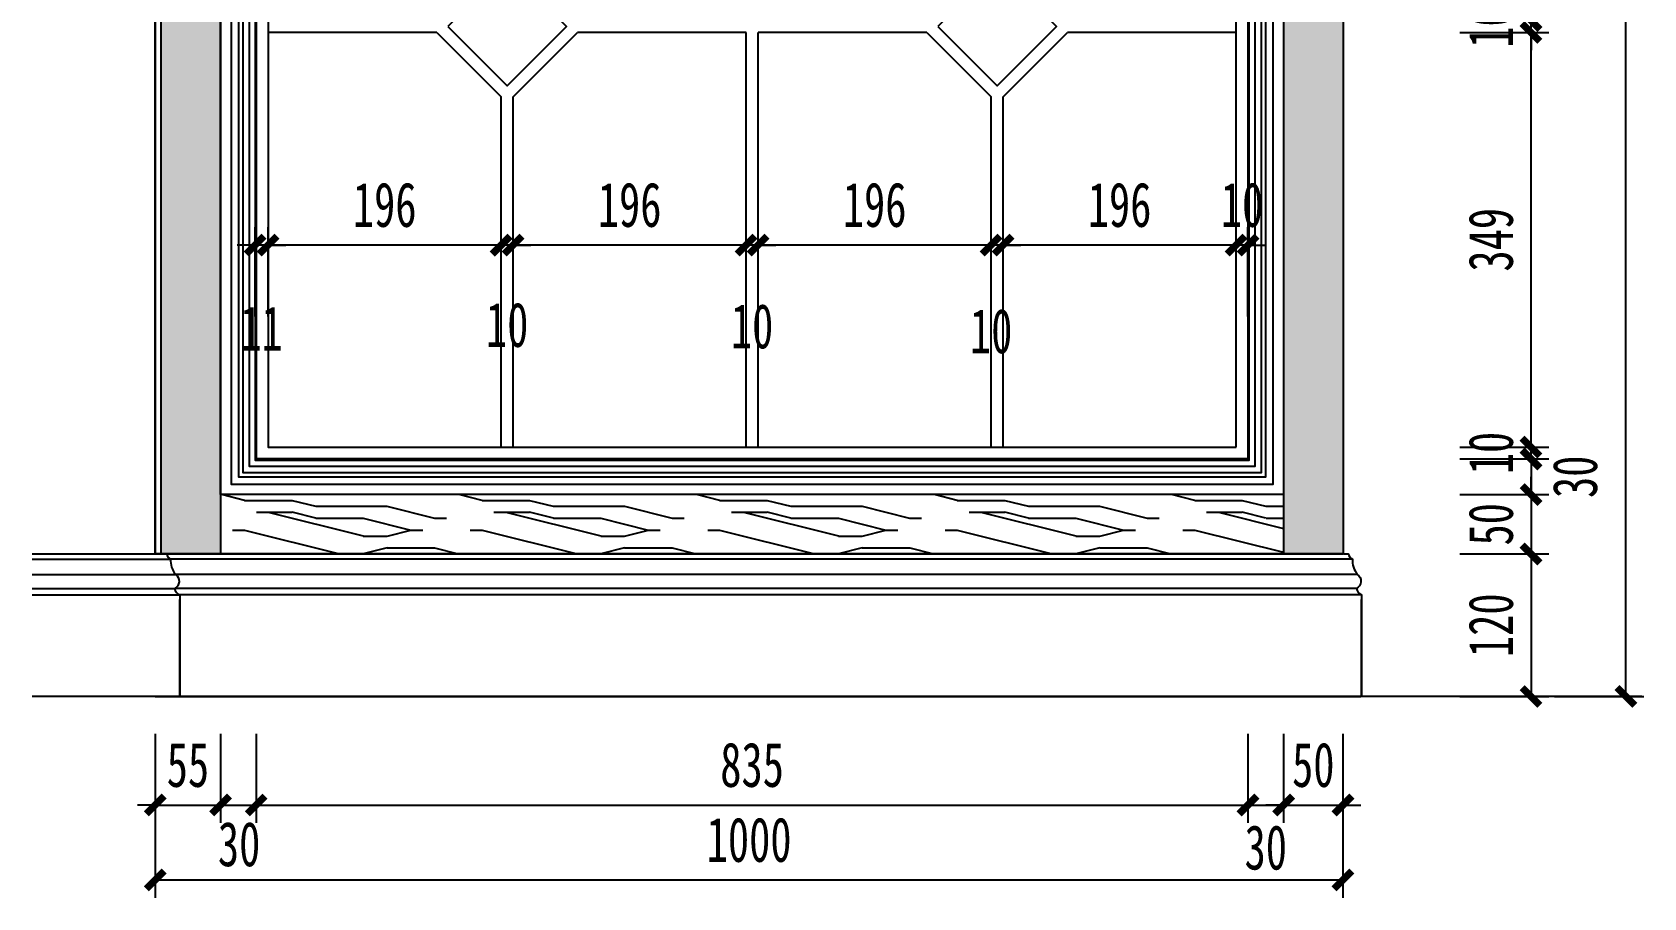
# Model space of a CAD drawing. Header units: millimetres. Extents: x 3104083 to 3173399, y -3165492 to -3044687.
# Drawn here: x 3123839 to 3125195, y -3050697 to -3049968 of the extents above; entities that cross this region are included whole.
import ezdxf

# ---------------------------------------------------------------- set-up
doc = ezdxf.new("R2010")
doc.units = ezdxf.units.MM
doc.header["$LTSCALE"] = 500
doc.header["$MEASUREMENT"] = 0
doc.header["$PDMODE"] = 2
doc.layers.get('0').update_dxf_attribs({"linetype": 'CONTINUOUS'})
doc.layers.get('DEFPOINTS').update_dxf_attribs({"linetype": 'CONTINUOUS'})
for name, color, linetype in [('2', 3, 'CONTINUOUS'), ('D-造型细线', 146, 'CONTINUOUS'), ('E-Elevation(立面图层)', 134, 'CONTINUOUS'), ('E-立面造型线', 3, 'CONTINUOUS'), ('E-顶面轮廓线', 4, 'CONTINUOUS')]:
    doc.layers.add(name, color=color, linetype=linetype)
doc.styles.add('DIM', font='SimSun.ttf', dxfattribs={"width": 0.7})
doc.dimstyles.new('15', dxfattribs={"dimscale": 15, "dimtxt": 2.5, "dimasz": 1, "dimexe": 1, "dimexo": 1, "dimgap": 1, "dimtad": 1, "dimdec": 0, "dimzin": 0, "dimdsep": 46, "dimtxsty": 'DIM', "dimblk": 'ARCHTICK', "dimcen": 0, "dimclrd": 5, "dimclre": 5, "dimclrt": 35, "dimadec": 0, "dimazin": 0, "dimtfac": 0.5, "dimtdec": 0, "dimtix": 1, "dimtmove": 2, "dimatfit": 2, "dimldrblk": 'A', "dimfxl": 0, "dimtolj": 1, "dimtzin": 0, "dimlwd": -1, "dimlwe": -1, "dimarcsym": 0})

# ---------------------------------------------------------------- blocks, each defined once
blk = doc.blocks.new('_ArchTick')
at = {"color": 0, "linetype": 'ByBlock', "const_width": 0.4}
blk.add_lwpolyline([(-0.5, -0.5), (0.5, 0.5)], dxfattribs=at)
blk = doc.blocks.new('*D849')
at = {"layer": 'D-造型细线', "color": 5, "ltscale": 100}
for p, q in [((3125100.5, -3050317.7), (3125100.5, -3050302.7)), ((3125040.5, -3050317.7), (3125115.5, -3050317.7)), ((3125100.5, -3050327.7), (3125100.5, -3050317.7)), ((3125040.5, -3050327.7), (3125115.5, -3050327.7)), ((3125100.5, -3050327.7), (3125100.5, -3050342.7))]:
    blk.add_line(p, q, dxfattribs=at)
at = {"layer": 'DEFPOINTS', "color": 0, "ltscale": 100}
for p in [(3124878.5, -3050317.7, 0), (3125100.5, -3050317.7), (3124878.5, -3050327.7, 0)]:
    blk.add_point(p, dxfattribs=at)
at = {"layer": 'D-造型细线', "color": 5, "ltscale": 100, "xscale": 15, "yscale": 15, "zscale": 15}
for p, rotation in [((3125100.5, -3050317.7), 270), ((3125100.5, -3050327.7), 90)]:
    blk.add_blockref('_ArchTick', p, dxfattribs=dict(at, rotation=rotation))
at = {"layer": 'D-造型细线', "color": 35, "ltscale": 100, "insert": (3125066.8, -3050322.7), "char_height": 37.5, "attachment_point": 5, "rotation": 90, "style": 'DIM'}
blk.add_mtext('\\A1;10', dxfattribs=at)
blk = doc.blocks.new('A')
for p, q in [((-1.435, 1.148), (-1.09, 1.437)), ((-1.435, 1.148), (-0.369, 0)), ((-1.09, 1.437), (0, 0)), ((-0.369, 0), (-2.127, 0)), ((-1.435, -1.148), (-0.369, 0)), ((-1.09, -1.437), (0, 0)), ((-1.435, -1.148), (-1.09, -1.437))]:
    blk.add_line(p, q)
for points in [[(-1.435, 1.148), (-1.09, 1.437), (-0.369, 0), (0, 0)], [(-1.435, -1.148), (-1.09, -1.437), (-0.369, 0), (0, 0)]]:
    blk.add_solid(points)
blk = doc.blocks.new('*D850')
at = {"layer": 'D-造型细线', "color": 5, "ltscale": 100}
for p, q in [((3125040.5, -3049968.5), (3125115.5, -3049968.5)), ((3125100.5, -3050317.7), (3125100.5, -3049968.5)), ((3125040.5, -3050317.7), (3125115.5, -3050317.7))]:
    blk.add_line(p, q, dxfattribs=at)
at = {"layer": 'DEFPOINTS', "color": 0, "ltscale": 100}
for p in [(3124889.2, -3049968.5), (3125100.5, -3049968.5), (3124878.5, -3050317.7, 0)]:
    blk.add_point(p, dxfattribs=at)
at = {"layer": 'D-造型细线', "color": 5, "ltscale": 100, "xscale": 15, "yscale": 15, "zscale": 15}
for p, rotation in [((3125100.5, -3049968.5), 90), ((3125100.5, -3050317.7), 270)]:
    blk.add_blockref('_ArchTick', p, dxfattribs=dict(at, rotation=rotation))
at = {"layer": 'D-造型细线', "color": 35, "ltscale": 100, "insert": (3125066.8, -3050143.1), "char_height": 37.5, "attachment_point": 5, "rotation": 90, "style": 'DIM'}
blk.add_mtext('\\A1;349', dxfattribs=at)
blk = doc.blocks.new('*D851')
at = {"layer": 'D-造型细线', "color": 5, "ltscale": 100}
for p, q in [((3125100.5, -3049958.5), (3125100.5, -3049943.5)), ((3125040.5, -3049958.5), (3125115.5, -3049958.5)), ((3125100.5, -3049968.5), (3125100.5, -3049958.5)), ((3125040.5, -3049968.5), (3125115.5, -3049968.5)), ((3125100.5, -3049968.5), (3125100.5, -3049983.5))]:
    blk.add_line(p, q, dxfattribs=at)
at = {"layer": 'DEFPOINTS', "color": 0, "ltscale": 100}
for p in [(3124889.2, -3049958.5, 0), (3125100.5, -3049958.5), (3124889.2, -3049968.5)]:
    blk.add_point(p, dxfattribs=at)
at = {"layer": 'D-造型细线', "color": 5, "ltscale": 100, "xscale": 15, "yscale": 15, "zscale": 15}
for p, rotation in [((3125100.5, -3049958.5), 270), ((3125100.5, -3049968.5), 90)]:
    blk.add_blockref('_ArchTick', p, dxfattribs=dict(at, rotation=rotation))
at = {"layer": 'D-造型细线', "color": 35, "ltscale": 100, "insert": (3125066.8, -3049963.5), "char_height": 37.5, "attachment_point": 5, "rotation": 90, "style": 'DIM'}
blk.add_mtext('\\A1;10', dxfattribs=at)
blk = doc.blocks.new('*D864')
at = {"layer": 'D-造型细线', "color": 5, "ltscale": 100}
for p, q in [((3124852.2, -3050207.6), (3124852.2, -3050132.6)), ((3124862.2, -3050207.6), (3124862.2, -3050132.6)), ((3124852.2, -3050147.6), (3124837.2, -3050147.6)), ((3124862.2, -3050147.6), (3124852.2, -3050147.6)), ((3124862.2, -3050147.6), (3124877.2, -3050147.6))]:
    blk.add_line(p, q, dxfattribs=at)
at = {"layer": 'DEFPOINTS', "color": 0, "ltscale": 100}
for p in [(3124852.2, -3050147.6), (3124852.2, -3050293.1, 0), (3124862.2, -3050293.1, 0)]:
    blk.add_point(p, dxfattribs=at)
at = {"layer": 'D-造型细线', "color": 5, "ltscale": 100, "xscale": 15, "yscale": 15, "zscale": 15}
blk.add_blockref('_ArchTick', (3124852.2, -3050147.6), dxfattribs=at)
at = {"layer": 'D-造型细线', "color": 5, "ltscale": 100, "xscale": 15, "yscale": 15, "zscale": 15, "rotation": 180}
blk.add_blockref('_ArchTick', (3124862.2, -3050147.6), dxfattribs=at)
at = {"layer": 'D-造型细线', "color": 35, "ltscale": 100, "insert": (3124857.2, -3050113.8), "char_height": 37.5, "attachment_point": 5, "style": 'DIM'}
blk.add_mtext('\\A1;10', dxfattribs=at)
blk = doc.blocks.new('*D865')
at = {"layer": 'D-造型细线', "color": 5, "ltscale": 100}
for p, q in [((3124656, -3050207.6), (3124656, -3050132.6)), ((3124852.2, -3050207.6), (3124852.2, -3050132.6)), ((3124852.2, -3050147.6), (3124656, -3050147.6))]:
    blk.add_line(p, q, dxfattribs=at)
at = {"layer": 'DEFPOINTS', "color": 0, "ltscale": 100}
for p in [(3124656, -3050147.6), (3124656, -3050270.2, 0), (3124852.2, -3050293.1, 0)]:
    blk.add_point(p, dxfattribs=at)
at = {"layer": 'D-造型细线', "color": 5, "ltscale": 100, "xscale": 15, "yscale": 15, "zscale": 15, "rotation": 180}
blk.add_blockref('_ArchTick', (3124656, -3050147.6), dxfattribs=at)
at = {"layer": 'D-造型细线', "color": 5, "ltscale": 100, "xscale": 15, "yscale": 15, "zscale": 15}
blk.add_blockref('_ArchTick', (3124852.2, -3050147.6), dxfattribs=at)
at = {"layer": 'D-造型细线', "color": 35, "ltscale": 100, "insert": (3124754.1, -3050113.8), "char_height": 37.5, "attachment_point": 5, "style": 'DIM'}
blk.add_mtext('\\A1;196', dxfattribs=at)
blk = doc.blocks.new('*D866')
at = {"layer": 'D-造型细线', "color": 5, "ltscale": 100}
for p, q in [((3124646, -3050207.6), (3124646, -3050132.6)), ((3124656, -3050207.6), (3124656, -3050132.6)), ((3124646, -3050147.6), (3124631, -3050147.6)), ((3124656, -3050147.6), (3124646, -3050147.6)), ((3124656, -3050147.6), (3124671, -3050147.6))]:
    blk.add_line(p, q, dxfattribs=at)
at = {"layer": 'DEFPOINTS', "color": 0, "ltscale": 100}
for p in [(3124646, -3050147.6), (3124646, -3050270.2, 0), (3124656, -3050270.2, 0)]:
    blk.add_point(p, dxfattribs=at)
at = {"layer": 'D-造型细线', "color": 5, "ltscale": 100, "xscale": 15, "yscale": 15, "zscale": 15}
blk.add_blockref('_ArchTick', (3124646, -3050147.6), dxfattribs=at)
at = {"layer": 'D-造型细线', "color": 5, "ltscale": 100, "xscale": 15, "yscale": 15, "zscale": 15, "rotation": 180}
blk.add_blockref('_ArchTick', (3124656, -3050147.6), dxfattribs=at)
at = {"layer": 'D-造型细线', "color": 35, "ltscale": 100, "insert": (3124646, -3050220.2), "char_height": 37.5, "attachment_point": 5, "style": 'DIM'}
blk.add_mtext('\\A1;10', dxfattribs=at)
blk = doc.blocks.new('*D867')
at = {"layer": 'D-造型细线', "color": 5, "ltscale": 100}
for p, q in [((3124449.7, -3050207.6), (3124449.7, -3050132.6)), ((3124646, -3050207.6), (3124646, -3050132.6)), ((3124646, -3050147.6), (3124449.7, -3050147.6))]:
    blk.add_line(p, q, dxfattribs=at)
at = {"layer": 'DEFPOINTS', "color": 0, "ltscale": 100}
for p in [(3124449.7, -3050147.6), (3124449.7, -3050252.6, 0), (3124646, -3050270.2, 0)]:
    blk.add_point(p, dxfattribs=at)
at = {"layer": 'D-造型细线', "color": 5, "ltscale": 100, "xscale": 15, "yscale": 15, "zscale": 15, "rotation": 180}
blk.add_blockref('_ArchTick', (3124449.7, -3050147.6), dxfattribs=at)
at = {"layer": 'D-造型细线', "color": 5, "ltscale": 100, "xscale": 15, "yscale": 15, "zscale": 15}
blk.add_blockref('_ArchTick', (3124646, -3050147.6), dxfattribs=at)
at = {"layer": 'D-造型细线', "color": 35, "ltscale": 100, "insert": (3124547.9, -3050113.8), "char_height": 37.5, "attachment_point": 5, "style": 'DIM'}
blk.add_mtext('\\A1;196', dxfattribs=at)
blk = doc.blocks.new('*D868')
at = {"layer": 'D-造型细线', "color": 5, "ltscale": 100}
for p, q in [((3124439.7, -3050207.6), (3124439.7, -3050132.6)), ((3124449.7, -3050207.6), (3124449.7, -3050132.6)), ((3124439.7, -3050147.6), (3124424.7, -3050147.6)), ((3124449.7, -3050147.6), (3124439.7, -3050147.6)), ((3124449.7, -3050147.6), (3124464.7, -3050147.6))]:
    blk.add_line(p, q, dxfattribs=at)
at = {"layer": 'DEFPOINTS', "color": 0, "ltscale": 100}
for p in [(3124439.7, -3050147.6), (3124439.7, -3050250, 0), (3124449.7, -3050252.6, 0)]:
    blk.add_point(p, dxfattribs=at)
at = {"layer": 'D-造型细线', "color": 5, "ltscale": 100, "xscale": 15, "yscale": 15, "zscale": 15}
blk.add_blockref('_ArchTick', (3124439.7, -3050147.6), dxfattribs=at)
at = {"layer": 'D-造型细线', "color": 5, "ltscale": 100, "xscale": 15, "yscale": 15, "zscale": 15, "rotation": 180}
blk.add_blockref('_ArchTick', (3124449.7, -3050147.6), dxfattribs=at)
at = {"layer": 'D-造型细线', "color": 35, "ltscale": 100, "insert": (3124444.7, -3050216.1), "char_height": 37.5, "attachment_point": 5, "style": 'DIM'}
blk.add_mtext('\\A1;10', dxfattribs=at)
blk = doc.blocks.new('*D869')
at = {"layer": 'D-造型细线', "color": 5, "ltscale": 100}
for p, q in [((3124243.5, -3050207.6), (3124243.5, -3050132.6)), ((3124439.7, -3050207.6), (3124439.7, -3050132.6)), ((3124439.7, -3050147.6), (3124243.5, -3050147.6))]:
    blk.add_line(p, q, dxfattribs=at)
at = {"layer": 'DEFPOINTS', "color": 0, "ltscale": 100}
for p in [(3124243.5, -3050147.6), (3124439.7, -3050250, 0), (3124243.5, -3050263.4, 0)]:
    blk.add_point(p, dxfattribs=at)
at = {"layer": 'D-造型细线', "color": 5, "ltscale": 100, "xscale": 15, "yscale": 15, "zscale": 15, "rotation": 180}
blk.add_blockref('_ArchTick', (3124243.5, -3050147.6), dxfattribs=at)
at = {"layer": 'D-造型细线', "color": 5, "ltscale": 100, "xscale": 15, "yscale": 15, "zscale": 15}
blk.add_blockref('_ArchTick', (3124439.7, -3050147.6), dxfattribs=at)
at = {"layer": 'D-造型细线', "color": 35, "ltscale": 100, "insert": (3124341.6, -3050113.8), "char_height": 37.5, "attachment_point": 5, "style": 'DIM'}
blk.add_mtext('\\A1;196', dxfattribs=at)
blk = doc.blocks.new('*D870')
at = {"layer": 'D-造型细线', "color": 5, "ltscale": 100}
for p, q in [((3124233.5, -3050207.6), (3124233.5, -3050132.6)), ((3124243.5, -3050207.6), (3124243.5, -3050132.6)), ((3124233.5, -3050147.6), (3124218.5, -3050147.6)), ((3124243.5, -3050147.6), (3124233.5, -3050147.6)), ((3124243.5, -3050147.6), (3124258.5, -3050147.6))]:
    blk.add_line(p, q, dxfattribs=at)
at = {"layer": 'DEFPOINTS', "color": 0, "ltscale": 100}
for p in [(3124233.5, -3050147.6), (3124243.5, -3050263.4, 0), (3124233.5, -3050268.1, 0)]:
    blk.add_point(p, dxfattribs=at)
at = {"layer": 'D-造型细线', "color": 5, "ltscale": 100, "xscale": 15, "yscale": 15, "zscale": 15}
blk.add_blockref('_ArchTick', (3124233.5, -3050147.6), dxfattribs=at)
at = {"layer": 'D-造型细线', "color": 5, "ltscale": 100, "xscale": 15, "yscale": 15, "zscale": 15, "rotation": 180}
blk.add_blockref('_ArchTick', (3124243.5, -3050147.6), dxfattribs=at)
at = {"layer": 'D-造型细线', "color": 35, "ltscale": 100, "insert": (3124238.5, -3050214.9), "char_height": 37.5, "attachment_point": 5, "style": 'DIM'}
blk.add_mtext('\\A1;10', dxfattribs=at)
blk = doc.blocks.new('*D871')
at = {"layer": 'D-造型细线', "color": 5, "ltscale": 100}
for p, q in [((3124037.2, -3050207.6), (3124037.2, -3050132.6)), ((3124233.5, -3050207.6), (3124233.5, -3050132.6)), ((3124233.5, -3050147.6), (3124037.2, -3050147.6))]:
    blk.add_line(p, q, dxfattribs=at)
at = {"layer": 'DEFPOINTS', "color": 0, "ltscale": 100}
for p in [(3124037.2, -3050147.6), (3124037.2, -3050263.4, 0), (3124233.5, -3050268.1, 0)]:
    blk.add_point(p, dxfattribs=at)
at = {"layer": 'D-造型细线', "color": 5, "ltscale": 100, "xscale": 15, "yscale": 15, "zscale": 15, "rotation": 180}
blk.add_blockref('_ArchTick', (3124037.2, -3050147.6), dxfattribs=at)
at = {"layer": 'D-造型细线', "color": 5, "ltscale": 100, "xscale": 15, "yscale": 15, "zscale": 15}
blk.add_blockref('_ArchTick', (3124233.5, -3050147.6), dxfattribs=at)
at = {"layer": 'D-造型细线', "color": 35, "ltscale": 100, "insert": (3124135.4, -3050113.8), "char_height": 37.5, "attachment_point": 5, "style": 'DIM'}
blk.add_mtext('\\A1;196', dxfattribs=at)
blk = doc.blocks.new('*D872')
at = {"layer": 'D-造型细线', "color": 5, "ltscale": 100}
for p, q in [((3124026.2, -3050207.6), (3124026.2, -3050132.6)), ((3124037.2, -3050207.6), (3124037.2, -3050132.6)), ((3124026.2, -3050147.6), (3124011.2, -3050147.6)), ((3124037.2, -3050147.6), (3124026.2, -3050147.6)), ((3124037.2, -3050147.6), (3124052.2, -3050147.6))]:
    blk.add_line(p, q, dxfattribs=at)
at = {"layer": 'DEFPOINTS', "color": 0, "ltscale": 100}
for p in [(3124026.2, -3050147.6), (3124026.2, -3050263.4, 0), (3124037.2, -3050263.4, 0)]:
    blk.add_point(p, dxfattribs=at)
at = {"layer": 'D-造型细线', "color": 5, "ltscale": 100, "xscale": 15, "yscale": 15, "zscale": 15}
blk.add_blockref('_ArchTick', (3124026.2, -3050147.6), dxfattribs=at)
at = {"layer": 'D-造型细线', "color": 5, "ltscale": 100, "xscale": 15, "yscale": 15, "zscale": 15, "rotation": 180}
blk.add_blockref('_ArchTick', (3124037.2, -3050147.6), dxfattribs=at)
at = {"layer": 'D-造型细线', "color": 35, "ltscale": 100, "insert": (3124031.7, -3050217.7), "char_height": 37.5, "attachment_point": 5, "style": 'DIM'}
blk.add_mtext('\\A1;11', dxfattribs=at)
blk = doc.blocks.new('*D881')
at = {"layer": 'D-造型细线', "color": 5, "ltscale": 100}
for p, q in [((3125100.5, -3050327.7), (3125100.5, -3050312.7)), ((3125040.5, -3050327.7), (3125115.5, -3050327.7)), ((3125100.5, -3050327.7), (3125100.5, -3050357.7)), ((3125040.5, -3050357.7), (3125115.5, -3050357.7)), ((3125100.5, -3050357.7), (3125100.5, -3050372.7))]:
    blk.add_line(p, q, dxfattribs=at)
at = {"layer": 'DEFPOINTS', "color": 0, "ltscale": 100}
for p in [(3124849.6, -3050327.7, 0), (3124849.6, -3050357.7, 0), (3125100.5, -3050357.7)]:
    blk.add_point(p, dxfattribs=at)
at = {"layer": 'D-造型细线', "color": 5, "ltscale": 100, "xscale": 15, "yscale": 15, "zscale": 15}
for p, rotation in [((3125100.5, -3050327.7), 270), ((3125100.5, -3050357.7), 90)]:
    blk.add_blockref('_ArchTick', p, dxfattribs=dict(at, rotation=rotation))
at = {"layer": 'D-造型细线', "color": 35, "ltscale": 100, "insert": (3125137.7, -3050342.7), "char_height": 37.5, "attachment_point": 5, "rotation": 90, "style": 'DIM'}
blk.add_mtext('\\A1;30', dxfattribs=at)
blk = doc.blocks.new('*D882')
at = {"layer": 'D-造型细线', "color": 5, "ltscale": 100}
for p, q in [((3125100.5, -3050357.7), (3125100.5, -3050342.7)), ((3125040.5, -3050357.7), (3125115.5, -3050357.7)), ((3125100.5, -3050357.7), (3125100.5, -3050407.7)), ((3125040.5, -3050407.7), (3125115.5, -3050407.7)), ((3125100.5, -3050407.7), (3125100.5, -3050422.7))]:
    blk.add_line(p, q, dxfattribs=at)
at = {"layer": 'DEFPOINTS', "color": 0, "ltscale": 100}
for p in [(3124849.6, -3050357.7, 0), (3124821.9, -3050407.7, 0), (3125100.5, -3050407.7)]:
    blk.add_point(p, dxfattribs=at)
at = {"layer": 'D-造型细线', "color": 5, "ltscale": 100, "xscale": 15, "yscale": 15, "zscale": 15}
for p, rotation in [((3125100.5, -3050357.7), 270), ((3125100.5, -3050407.7), 90)]:
    blk.add_blockref('_ArchTick', p, dxfattribs=dict(at, rotation=rotation))
at = {"layer": 'D-造型细线', "color": 35, "ltscale": 100, "insert": (3125066.8, -3050382.7), "char_height": 37.5, "attachment_point": 5, "rotation": 90, "style": 'DIM'}
blk.add_mtext('\\A1;50', dxfattribs=at)
blk = doc.blocks.new('*D883')
at = {"layer": 'D-造型细线', "color": 5, "ltscale": 100}
for p, q in [((3125040.5, -3050407.7), (3125115.5, -3050407.7)), ((3125100.5, -3050407.7), (3125100.5, -3050527.7)), ((3125040.5, -3050527.7), (3125115.5, -3050527.7))]:
    blk.add_line(p, q, dxfattribs=at)
at = {"layer": 'DEFPOINTS', "color": 0, "ltscale": 100}
for p in [(3124821.9, -3050407.7, 0), (3124794.8, -3050527.7, 0), (3125100.5, -3050527.7)]:
    blk.add_point(p, dxfattribs=at)
at = {"layer": 'D-造型细线', "color": 5, "ltscale": 100, "xscale": 15, "yscale": 15, "zscale": 15}
for p, rotation in [((3125100.5, -3050407.7), 90), ((3125100.5, -3050527.7), 270)]:
    blk.add_blockref('_ArchTick', p, dxfattribs=dict(at, rotation=rotation))
at = {"layer": 'D-造型细线', "color": 35, "ltscale": 100, "insert": (3125066.8, -3050467.7), "char_height": 37.5, "attachment_point": 5, "rotation": 90, "style": 'DIM'}
blk.add_mtext('\\A1;120', dxfattribs=at)
blk = doc.blocks.new('*D884')
at = {"layer": 'D-造型细线', "color": 5, "ltscale": 100}
for p, q in [((3125120.4, -3048077.7), (3125195.4, -3048077.7)), ((3125180.4, -3050527.7), (3125180.4, -3048077.7)), ((3125120.4, -3050527.7), (3125195.4, -3050527.7))]:
    blk.add_line(p, q, dxfattribs=at)
at = {"layer": 'DEFPOINTS', "color": 0, "ltscale": 100}
for p in [(3125040.5, -3048077.7), (3125180.4, -3048077.7), (3125017.6, -3050527.7, 0)]:
    blk.add_point(p, dxfattribs=at)
at = {"layer": 'D-造型细线', "color": 5, "ltscale": 100, "xscale": 15, "yscale": 15, "zscale": 15}
for p, rotation in [((3125180.4, -3048077.7), 90), ((3125180.4, -3050527.7), 270)]:
    blk.add_blockref('_ArchTick', p, dxfattribs=dict(at, rotation=rotation))
at = {"layer": 'D-造型细线', "color": 35, "ltscale": 100, "insert": (3125146.7, -3049302.7), "char_height": 37.5, "attachment_point": 5, "rotation": 90, "style": 'DIM'}
blk.add_mtext('\\A1;2450', dxfattribs=at)
blk = doc.blocks.new('*D885')
at = {"layer": 'D-造型细线', "color": 5, "ltscale": 100}
for p, q in [((3123942.2, -3050559.1), (3123942.2, -3050634.1)), ((3123997.2, -3050559.1), (3123997.2, -3050634.1)), ((3123942.2, -3050619.1), (3123927.2, -3050619.1)), ((3123942.2, -3050619.1), (3123997.2, -3050619.1)), ((3123997.2, -3050619.1), (3124012.2, -3050619.1))]:
    blk.add_line(p, q, dxfattribs=at)
at = {"layer": 'DEFPOINTS', "color": 0, "ltscale": 100}
for p in [(3123942.2, -3050321.9, 0), (3123997.2, -3050321.9, 0), (3123997.2, -3050619.1)]:
    blk.add_point(p, dxfattribs=at)
at = {"layer": 'D-造型细线', "color": 5, "ltscale": 100, "xscale": 15, "yscale": 15, "zscale": 15}
blk.add_blockref('_ArchTick', (3123942.2, -3050619.1), dxfattribs=at)
at = {"layer": 'D-造型细线', "color": 5, "ltscale": 100, "xscale": 15, "yscale": 15, "zscale": 15, "rotation": 180}
blk.add_blockref('_ArchTick', (3123997.2, -3050619.1), dxfattribs=at)
at = {"layer": 'D-造型细线', "color": 35, "ltscale": 100, "insert": (3123969.7, -3050585.4), "char_height": 37.5, "attachment_point": 5, "style": 'DIM'}
blk.add_mtext('\\A1;55', dxfattribs=at)
blk = doc.blocks.new('*D886')
at = {"layer": 'D-造型细线', "color": 5, "ltscale": 100}
for p, q in [((3123997.2, -3050559.1), (3123997.2, -3050634.1)), ((3124027.2, -3050559.1), (3124027.2, -3050634.1)), ((3123997.2, -3050619.1), (3124027.2, -3050619.1))]:
    blk.add_line(p, q, dxfattribs=at)
at = {"layer": 'DEFPOINTS', "color": 0, "ltscale": 100}
for p in [(3123997.2, -3050321.9, 0), (3124027.2, -3050365.3, 0), (3124027.2, -3050619.1)]:
    blk.add_point(p, dxfattribs=at)
at = {"layer": 'D-造型细线', "color": 5, "ltscale": 100, "xscale": 15, "yscale": 15, "zscale": 15, "rotation": 180}
blk.add_blockref('_ArchTick', (3123997.2, -3050619.1), dxfattribs=at)
at = {"layer": 'D-造型细线', "color": 5, "ltscale": 100, "xscale": 15, "yscale": 15, "zscale": 15}
blk.add_blockref('_ArchTick', (3124027.2, -3050619.1), dxfattribs=at)
at = {"layer": 'D-造型细线', "color": 35, "ltscale": 100, "insert": (3124012.8, -3050652.2), "char_height": 37.5, "attachment_point": 5, "style": 'DIM'}
blk.add_mtext('\\A1;30', dxfattribs=at)
blk = doc.blocks.new('*D887')
at = {"layer": 'D-造型细线', "color": 5, "ltscale": 100}
for p, q in [((3124027.2, -3050559.1), (3124027.2, -3050634.1)), ((3124862.2, -3050559.1), (3124862.2, -3050634.1)), ((3124027.2, -3050619.1), (3124862.2, -3050619.1))]:
    blk.add_line(p, q, dxfattribs=at)
at = {"layer": 'DEFPOINTS', "color": 0, "ltscale": 100}
for p in [(3124027.2, -3050365.3, 0), (3124862.2, -3050365.3), (3124862.2, -3050619.1)]:
    blk.add_point(p, dxfattribs=at)
at = {"layer": 'D-造型细线', "color": 5, "ltscale": 100, "xscale": 15, "yscale": 15, "zscale": 15, "rotation": 180}
blk.add_blockref('_ArchTick', (3124027.2, -3050619.1), dxfattribs=at)
at = {"layer": 'D-造型细线', "color": 5, "ltscale": 100, "xscale": 15, "yscale": 15, "zscale": 15}
blk.add_blockref('_ArchTick', (3124862.2, -3050619.1), dxfattribs=at)
at = {"layer": 'D-造型细线', "color": 35, "ltscale": 100, "insert": (3124444.7, -3050585.4), "char_height": 37.5, "attachment_point": 5, "style": 'DIM'}
blk.add_mtext('\\A1;835', dxfattribs=at)
blk = doc.blocks.new('*D888')
at = {"layer": 'D-造型细线', "color": 5, "ltscale": 100}
for p, q in [((3124862.2, -3050559.1), (3124862.2, -3050634.1)), ((3124892.2, -3050559.1), (3124892.2, -3050634.1)), ((3124862.2, -3050619.1), (3124892.2, -3050619.1))]:
    blk.add_line(p, q, dxfattribs=at)
at = {"layer": 'DEFPOINTS', "color": 0, "ltscale": 100}
for p in [(3124862.2, -3050365.3), (3124892.2, -3050365.3), (3124892.2, -3050619.1)]:
    blk.add_point(p, dxfattribs=at)
at = {"layer": 'D-造型细线', "color": 5, "ltscale": 100, "xscale": 15, "yscale": 15, "zscale": 15, "rotation": 180}
blk.add_blockref('_ArchTick', (3124862.2, -3050619.1), dxfattribs=at)
at = {"layer": 'D-造型细线', "color": 5, "ltscale": 100, "xscale": 15, "yscale": 15, "zscale": 15}
blk.add_blockref('_ArchTick', (3124892.2, -3050619.1), dxfattribs=at)
at = {"layer": 'D-造型细线', "color": 35, "ltscale": 100, "insert": (3124877.2, -3050655), "char_height": 37.5, "attachment_point": 5, "style": 'DIM'}
blk.add_mtext('\\A1;30', dxfattribs=at)
blk = doc.blocks.new('*D889')
at = {"layer": 'D-造型细线', "color": 5, "ltscale": 100}
for p, q in [((3124892.2, -3050559.1), (3124892.2, -3050634.1)), ((3124942.2, -3050559.1), (3124942.2, -3050634.1)), ((3124892.2, -3050619.1), (3124877.2, -3050619.1)), ((3124892.2, -3050619.1), (3124942.2, -3050619.1)), ((3124942.2, -3050619.1), (3124957.2, -3050619.1))]:
    blk.add_line(p, q, dxfattribs=at)
at = {"layer": 'DEFPOINTS', "color": 0, "ltscale": 100}
for p in [(3124892.2, -3050365.3), (3124942.2, -3050371.3, 0), (3124942.2, -3050619.1)]:
    blk.add_point(p, dxfattribs=at)
at = {"layer": 'D-造型细线', "color": 5, "ltscale": 100, "xscale": 15, "yscale": 15, "zscale": 15}
blk.add_blockref('_ArchTick', (3124892.2, -3050619.1), dxfattribs=at)
at = {"layer": 'D-造型细线', "color": 5, "ltscale": 100, "xscale": 15, "yscale": 15, "zscale": 15, "rotation": 180}
blk.add_blockref('_ArchTick', (3124942.2, -3050619.1), dxfattribs=at)
at = {"layer": 'D-造型细线', "color": 35, "ltscale": 100, "insert": (3124917.2, -3050585.4), "char_height": 37.5, "attachment_point": 5, "style": 'DIM'}
blk.add_mtext('\\A1;50', dxfattribs=at)
blk = doc.blocks.new('*D890')
at = {"layer": 'D-造型细线', "color": 5, "ltscale": 100}
for p, q in [((3123942.2, -3050633.5), (3123942.2, -3050697.2)), ((3124942.2, -3050633.5), (3124942.2, -3050697.2)), ((3123942.2, -3050682.2), (3124942.2, -3050682.2))]:
    blk.add_line(p, q, dxfattribs=at)
at = {"layer": 'DEFPOINTS', "color": 0, "ltscale": 100}
for p in [(3123942.2, -3050618.5), (3124942.2, -3050618.5), (3124942.2, -3050682.2)]:
    blk.add_point(p, dxfattribs=at)
at = {"layer": 'D-造型细线', "color": 5, "ltscale": 100, "xscale": 15, "yscale": 15, "zscale": 15, "rotation": 180}
blk.add_blockref('_ArchTick', (3123942.2, -3050682.2), dxfattribs=at)
at = {"layer": 'D-造型细线', "color": 5, "ltscale": 100, "xscale": 15, "yscale": 15, "zscale": 15}
blk.add_blockref('_ArchTick', (3124942.2, -3050682.2), dxfattribs=at)
at = {"layer": 'D-造型细线', "color": 35, "ltscale": 100, "insert": (3124442.2, -3050648.5), "char_height": 37.5, "attachment_point": 5, "style": 'DIM'}
blk.add_mtext('\\A1;1000', dxfattribs=at)
blk = doc.blocks.new('A$C4AF04A4C')
at = {"layer": '2', "color": 3, "ltscale": 100}
blk.add_line((15, 0), (15, 81.6), dxfattribs=at)
blk.add_lwpolyline([(0, 120), (4, 120, 0.313311), (7.3, 115.7, 0.185483), (11.4, 102.8, -0.565024), (10.7, 90.9, 0.28067), (15, 85.7), (15, 0), (0, 0)], format="xyb", dxfattribs=at)

msp = doc.modelspace()

# ---------------------------------------------------------------- hatches: boundary and pattern name
at = {"layer": 'D-造型细线', "ltscale": 100}
h = msp.add_hatch(dxfattribs=at)
h.set_pattern_fill('FB木纹中SC300', color=251, scale=50, angle=90, style=0, pattern_type=2)
h.set_pattern_definition([(90, (3119862.85, -3050407.7), (-200, 1e-14), [40, -60, 20, -80]), (90, (3119857.85, -3050267.7), (-200, 1e-14), [40, -160]), (90, (3119847.85, -3050287.7), (-200, 1e-14), [20, -180]), (90, (3119842.85, -3050397.7), (-200, 1e-14), [10, -140, 10, -40]), (90, (3119832.85, -3050327.7), (-200, 1e-14), [40, -60, 10, -90]), (90, (3119827.85, -3050377.7), (-200, 1e-14), [30, -170]), (90, (3119822.85, -3050327.7), (-200, 1e-14), [60, -140]), (90, (3119817.85, -3050387.7), (-200, 1e-14), [40, -160]), (90, (3119812.85, -3050307.7), (-200, 1e-14), [100, -100]), (90, (3119802.85, -3050367.7), (-200, 1e-14), [20, -60, 40, -80]), (90, (3119797.85, -3050227.7), (-200, 1e-14), [40, -160]), (90, (3119792.85, -3050267.7), (-200, 1e-14), [20, -180]), (90, (3119787.85, -3050307.7), (-200, 1e-14), [20, -180]), (90, (3119782.85, -3050407.7), (-200, 1e-14), [40, -160]), (90, (3119777.85, -3050307.7), (-200, 1e-14), [40, -160]), (90, (3119767.85, -3050307.7), (-200, 1e-14), [40, -40, 40, -80]), (90, (3119757.85, -3050347.7), (-200, 1e-14), [20, -100, 40, -40]), (90, (3119752.85, -3050307.7), (-200, 1e-14), [60, -140]), (90, (3119742.85, -3050307.7), (-200, 1e-14), [40, -160]), (90, (3119737.85, -3050387.7), (-200, 1e-14), [60, -80, 20, -40]), (90, (3119727.85, -3050387.7), (-200, 1e-14), [100, -100]), (90, (3119722.85, -3050267.7), (-200, 1e-14), [20, -180]), (90, (3119717.85, -3050327.7), (-200, 1e-14), [40, -160]), (90, (3119712.85, -3050367.7), (-200, 1e-14), [20, -80, 20, -80]), (90, (3119707.85, -3050387.7), (-200, 1e-14), [20, -60, 40, -80]), (90, (3119702.85, -3050347.7), (-200, 1e-14), [20, -100, 20, -60]), (90, (3119697.85, -3050307.7), (-200, 1e-14), [60, -140]), (90, (3119687.85, -3050387.7), (-200, 1e-14), [40, -160]), (90, (3119682.85, -3050287.7), (-200, 1e-14), [20, -180]), (90, (3119677.85, -3050247.7), (-200, 1e-14), [20, -180]), (104.0362, (3119847.85, -3050267.695), (7e-09, 200), [20.6, -804.021]), (104.0362, (3119802.85, -3050247.695), (7e-09, 200), [20.6, -804.021]), (104.0362, (3119682.85, -3050267.695), (7e-09, 200), [20.6, -804.021]), (104.0362, (3119757.85, -3050327.695), (7e-09, 200), [20.6, -804.021]), (104.0362, (3119727.85, -3050287.695), (7e-09, 200), [20.6, -804.021]), (104.0362, (3119742.85, -3050267.695), (7e-09, 200), [20.6, -804.021]), (104.0362, (3119707.85, -3050367.695), (7e-09, 200), [20.6, -804.021]), (104.0362, (3119717.85, -3050287.695), (7e-09, 200), [20.6, -804.021]), (104.0362, (3119792.85, -3050247.695), (7e-09, 200), [41.2, -783.421]), (104.0362, (3119777.85, -3050267.695), (7e-09, 200), [41.2, -783.421]), (104.0362, (3119767.85, -3050267.695), (7e-09, 200), [41.2, -783.421]), (255.9638, (3119832.85, -3050327.695), (7e-09, -200), [20.6, -41.2, 20.6, -742.221]), (255.9638, (3119802.85, -3050367.695), (7e-09, -200), [20.6, -804.021]), (255.9638, (3119712.85, -3050367.695), (7e-09, -200), [41.2, -783.421]), (284.0362, (3119857.85, -3050267.695), (-7e-09, -200), [20.6, -804.021]), (75.9638, (3119857.85, -3050227.695), (-7e-09, 200), [20.6, -804.021]), (75.9638, (3119787.85, -3050287.695), (-7e-09, 200), [20.6, -804.021]), (75.9638, (3119752.85, -3050247.695), (-7e-09, 200), [20.6, -804.021]), (75.9638, (3119737.85, -3050327.695), (-7e-09, 200), [20.6, -804.021]), (75.9638, (3119712.85, -3050347.695), (-7e-09, 200), [20.6, -804.021]), (75.9638, (3119702.85, -3050327.695), (-7e-09, 200), [20.6, -804.021]), (75.9638, (3119737.85, -3050327.695), (-7e-09, 200), [20.6, -804.021]), (75.9638, (3119707.85, -3050267.695), (-7e-09, 200), [82.4, -742.221]), (75.9638, (3119842.85, -3050387.695), (-7e-09, 200), [82.4, -742.221]), (75.9638, (3119827.85, -3050367.695), (-7e-09, 200), [82.4, -742.221]), (75.9638, (3119817.85, -3050347.695), (-7e-09, 200), [20.6, -41.2, 41.2, -721.621]), (75.9638, (3119802.85, -3050347.695), (-7e-09, 200), [41.2, -41.2, 41.2, -701.021]), (75.9638, (3119782.85, -3050367.695), (-7e-09, 200), [82.4, -742.221]), (75.9638, (3119767.85, -3050387.695), (-7e-09, 200), [82.4, -742.221]), (75.9638, (3119757.85, -3050387.695), (-7e-09, 200), [82.4, -742.221]), (75.9638, (3119697.85, -3050247.695), (-7e-09, 200), [20.6, -804.021]), (75.9638, (3119677.85, -3050227.695), (-4e-05, 200), [41.2, -783.421]), (75.9638, (3119687.85, -3050347.695), (-4e-05, 200), [41.2, -783.421]), (75.9638, (3119862.85, -3050367.695), (-3e-06, 200), [82.4, -742.221]), (75.9638, (3119722.85, -3050247.695), (-3e-06, 200), [61.8, -762.821]), (75.9638, (3119737.85, -3050227.695), (-3e-06, 200), [123.6, -701.021])])
h.paths.add_polyline_path([(3123944.06, -3049465.399), (3124000.143, -3049465.399), (3124000.143, -3049393.316), (3123944.06, -3049393.316)], flags=9)
h.paths.add_polyline_path([(3123984.06, -3049398.707), (3124040.143, -3049398.707), (3124040.143, -3049326.623), (3123984.06, -3049326.623)], flags=24)
h.paths.add_polyline_path([(3123926.112, -3049398.707), (3123963.528, -3049398.707), (3123963.528, -3049326.623), (3123926.112, -3049326.623)], flags=9)
h.paths.add_polyline_path([(3124892.247, -3048082.696), (3124892.247, -3050407.695), (3124942.247, -3050407.695), (3124942.247, -3048082.696)])
h.paths.add_polyline_path([(3123997.247, -3050407.695), (3123997.247, -3048082.696), (3123947.247, -3048082.696), (3123947.247, -3050407.695)])
h = msp.add_hatch(dxfattribs=at)
h.set_pattern_fill('FB木纹中SC300', color=251, scale=50, style=0, pattern_type=2)
h.set_pattern_definition([(0, (3123997.25, -3050407.7), (0, 200), [40, -60, 20, -80]), (0, (3124137.25, -3050402.7), (0, 200), [40, -160]), (0, (3124117.25, -3050392.7), (0, 200), [20, -180]), (0, (3124007.25, -3050387.7), (0, 200), [10, -140, 10, -40]), (0, (3124077.25, -3050377.7), (0, 200), [40, -60, 10, -90]), (0, (3124027.25, -3050372.7), (0, 200), [30, -170]), (0, (3124077.25, -3050367.7), (0, 200), [60, -140]), (0, (3124017.25, -3050362.7), (0, 200), [40, -160]), (0, (3124097.25, -3050357.7), (0, 200), [100, -100]), (0, (3124037.25, -3050347.7), (0, 200), [20, -60, 40, -80]), (0, (3124177.25, -3050342.7), (0, 200), [40, -160]), (0, (3124137.25, -3050337.7), (0, 200), [20, -180]), (0, (3124097.25, -3050332.7), (0, 200), [20, -180]), (0, (3123997.25, -3050327.7), (0, 200), [40, -160]), (0, (3124097.25, -3050322.7), (0, 200), [40, -160]), (0, (3124097.25, -3050312.7), (0, 200), [40, -40, 40, -80]), (0, (3124057.25, -3050302.7), (0, 200), [20, -100, 40, -40]), (0, (3124097.25, -3050297.7), (0, 200), [60, -140]), (0, (3124097.25, -3050287.7), (0, 200), [40, -160]), (0, (3124017.25, -3050282.7), (0, 200), [60, -80, 20, -40]), (0, (3124017.25, -3050272.7), (0, 200), [100, -100]), (0, (3124137.25, -3050267.7), (0, 200), [20, -180]), (0, (3124077.25, -3050262.7), (0, 200), [40, -160]), (0, (3124037.25, -3050257.7), (0, 200), [20, -80, 20, -80]), (0, (3124017.25, -3050252.7), (0, 200), [20, -60, 40, -80]), (0, (3124057.25, -3050247.7), (0, 200), [20, -100, 20, -60]), (0, (3124097.25, -3050242.7), (0, 200), [60, -140]), (0, (3124017.25, -3050232.7), (0, 200), [40, -160]), (0, (3124117.25, -3050227.7), (0, 200), [20, -180]), (0, (3124157.25, -3050222.7), (0, 200), [20, -180]), (14.036, (3124137.247, -3050392.695), (200, -7e-09), [20.6, -804.02]), (14.036, (3124157.247, -3050347.695), (200, -7e-09), [20.6, -804.02]), (14.036, (3124137.247, -3050227.695), (200, -7e-09), [20.6, -804.02]), (14.036, (3124077.247, -3050302.695), (200, -7e-09), [20.6, -804.02]), (14.036, (3124117.247, -3050272.695), (200, -7e-09), [20.6, -804.02]), (14.036, (3124137.247, -3050287.695), (200, -7e-09), [20.6, -804.02]), (14.036, (3124037.247, -3050252.695), (200, -7e-09), [20.6, -804.02]), (14.036, (3124117.247, -3050262.695), (200, -7e-09), [20.6, -804.02]), (14.036, (3124157.247, -3050337.695), (200, -7e-09), [41.2, -783.42]), (14.036, (3124137.247, -3050322.695), (200, -7e-09), [41.2, -783.42]), (14.036, (3124137.247, -3050312.695), (200, -7e-09), [41.2, -783.42]), (165.964, (3124077.247, -3050377.695), (-200, -7e-09), [20.6, -41.2, 20.6, -742.221]), (165.964, (3124037.247, -3050347.695), (-200, -7e-09), [20.6, -804.02]), (165.964, (3124037.247, -3050257.695), (-200, -7e-09), [41.2, -783.42]), (194.036, (3124137.247, -3050402.695), (-200, 7e-09), [20.6, -804.02]), (345.964, (3124177.247, -3050402.695), (200, 7e-09), [20.6, -804.02]), (345.964, (3124117.247, -3050332.695), (200, 7e-09), [20.6, -804.02]), (345.964, (3124157.247, -3050297.695), (200, 7e-09), [20.6, -804.02]), (345.964, (3124077.247, -3050282.695), (200, 7e-09), [20.6, -804.02]), (345.964, (3124057.247, -3050257.695), (200, 7e-09), [20.6, -804.02]), (345.964, (3124077.247, -3050247.695), (200, 7e-09), [20.6, -804.02]), (345.964, (3124077.247, -3050282.695), (200, 7e-09), [20.6, -804.02]), (345.964, (3124137.247, -3050252.695), (200, 7e-09), [82.4, -742.22]), (345.964, (3124017.247, -3050387.695), (200, 7e-09), [82.4, -742.22]), (345.964, (3124037.247, -3050372.695), (200, 7e-09), [82.4, -742.22]), (345.964, (3124057.247, -3050362.695), (200, 7e-09), [20.6, -41.2, 41.2, -721.621]), (345.964, (3124057.247, -3050347.695), (200, 7e-09), [41.2, -41.2, 41.2, -701.021]), (345.964, (3124037.247, -3050327.695), (200, 7e-09), [82.4, -742.22]), (345.964, (3124017.247, -3050312.695), (200, 7e-09), [82.4, -742.22]), (345.964, (3124017.247, -3050302.695), (200, 7e-09), [82.4, -742.22]), (345.964, (3124157.247, -3050242.695), (200, 7e-09), [20.6, -804.02]), (345.964, (3124177.247, -3050222.695), (200, 4e-05), [41.2, -783.42]), (345.964, (3124057.247, -3050232.695), (200, 4e-05), [41.2, -783.42]), (345.964, (3124037.247, -3050407.695), (200, 3e-06), [82.4, -742.22]), (345.964, (3124157.247, -3050267.695), (200, 3e-06), [61.8, -762.82]), (345.964, (3124177.247, -3050282.695), (200, 3e-06), [123.6, -701.02])])
h.paths.add_polyline_path([(3124892.247, -3050357.695), (3123997.247, -3050357.695), (3123997.247, -3050407.695), (3124892.247, -3050407.695)])

# ---------------------------------------------------------------- linework, layer by layer
at = {"layer": '2', "color": 3, "ltscale": 100}
for p, q in [((3123962.043, -3050527.695, 0), (3123942.247, -3050527.695, 0)), ((3123942.247, -3050527.695, 0), (3124957.243, -3050527.696, 0))]:
    msp.add_line(p, q, dxfattribs=at)
at = {"layer": '2', "color": 3, "ltscale": 100, "elevation": 0}
msp.add_lwpolyline([(3124942.247, -3048082.696), (3124942.247, -3050407.695), (3123942.247, -3050407.695), (3123942.247, -3048077.696), (3124937.247, -3048077.696)], dxfattribs=at)
msp.add_lwpolyline([(3123997.247, -3048132.696), (3124892.247, -3048132.696), (3124892.247, -3050357.695), (3123997.247, -3050357.695)], close=True, dxfattribs=at)
at = {"layer": 'D-造型细线', "color": 44, "ltscale": 0.15}
for p, q in [((3123947.247, -3050407.694, 0), (3123947.247, -3048082.696, 0)), ((3124852.247, -3050317.696, 0), (3124852.247, -3048172.696, 0)), ((3124179.355, -3049968.529, 0), (3124037.247, -3049968.529, 0)), ((3124439.747, -3049968.529, 0), (3124297.639, -3049968.529, 0)), ((3124439.747, -3050317.696, 0), (3124439.747, -3049968.529, 0)), ((3124449.747, -3050317.696, 0), (3124449.747, -3049968.529, 0)), ((3124591.855, -3049968.529, 0), (3124449.747, -3049968.529, 0)), ((3124852.247, -3049968.529, 0), (3124710.139, -3049968.529, 0)), ((3124233.497, -3050317.696, 0), (3124233.497, -3050022.671, 0)), ((3124243.497, -3050317.696, 0), (3124243.497, -3050022.671, 0)), ((3124645.997, -3050317.696, 0), (3124645.997, -3050022.671, 0)), ((3124655.997, -3050317.696, 0), (3124655.997, -3050022.671, 0)), ((3124135.997, -3050317.696, 0), (3124852.247, -3050317.696, 0))]:
    msp.add_line(p, q, dxfattribs=at)
at = {"layer": 'D-造型细线', "color": 44, "ltscale": 0.15, "elevation": 0}
for points in [[(3124852.247, -3048172.696), (3124037.247, -3048172.696), (3124037.247, -3050317.696), (3124852.247, -3050317.696)], [(3124852.247, -3048172.696), (3124037.247, -3048172.696), (3124037.247, -3050317.696), (3124852.247, -3050317.696)], [(3124188.497, -3049963.529), (3124238.497, -3050013.529), (3124288.497, -3049963.529), (3124238.497, -3049913.529), (3124188.497, -3049963.529)], [(3124600.997, -3049963.529), (3124650.997, -3050013.529), (3124700.997, -3049963.529), (3124650.997, -3049913.529), (3124600.997, -3049963.529)], [(3124179.355, -3049968.529), (3124233.497, -3050022.671)], [(3124243.497, -3050022.671), (3124297.639, -3049968.529)], [(3124591.855, -3049968.529), (3124645.997, -3050022.671)], [(3124655.997, -3050022.671), (3124710.139, -3049968.529)]]:
    msp.add_lwpolyline(points, dxfattribs=at)
at = {"layer": 'E-Elevation(立面图层)', "color": 251, "ltscale": 100}
for p, q in [((3123997.247, -3050357.695, 0), (3123997.247, -3050407.695, 0)), ((3124892.247, -3050357.695, 0), (3124892.247, -3050407.695, 0)), ((3123838.636, -3050411.981), (3123955.133, -3050411.981)), ((3124950.133, -3050411.981), (3123955.133, -3050411.981)), ((3123838.636, -3050424.943), (3123959.221, -3050424.943)), ((3124954.221, -3050424.943), (3123959.221, -3050424.943)), ((3123838.636, -3050436.838), (3123958.562, -3050436.838)), ((3124953.562, -3050436.838), (3123958.562, -3050436.838)), ((3123838.636, -3050441.981), (3123962.847, -3050441.981)), ((3124957.847, -3050441.981), (3123962.847, -3050441.981))]:
    msp.add_line(p, q, dxfattribs=at)
at = {"layer": 'E-Elevation(立面图层)', "color": 251, "ltscale": 100, "elevation": 0}
msp.add_lwpolyline([(3124027.247, -3048162.696), (3124862.247, -3048162.696), (3124862.247, -3050327.696), (3124027.247, -3050327.696)], close=True, dxfattribs=at)
at = {"layer": 'E-立面造型线', "ltscale": 0.15}
for p, q in [((3123942.247, -3048077.696, 0), (3123942.247, -3050407.696, 0)), ((3123997.247, -3048132.696, 0), (3123997.247, -3050357.696, 0)), ((3124892.247, -3048132.696, 0), (3124892.247, -3050357.696, 0))]:
    msp.add_line(p, q, dxfattribs=at)
at = {"layer": 'E-立面造型线'}
for p, q in [((3123838.636, -3050407.696, 0), (3124942.247, -3050407.696, 0)), ((3123942.247, -3050407.696, 0), (3124937.447, -3050407.696, 0))]:
    msp.add_line(p, q, dxfattribs=at)
at = {"layer": 'E-立面造型线', "color": 251, "elevation": 0}
for points in [[(3124883.497, -3048141.446), (3124005.997, -3048141.446), (3124005.997, -3050348.946), (3124883.497, -3050348.946)], [(3124877.247, -3048147.696), (3124012.247, -3048147.696), (3124012.247, -3050342.696), (3124877.247, -3050342.696)], [(3124873.497, -3048151.446), (3124015.997, -3048151.446), (3124015.997, -3050338.946), (3124873.497, -3050338.946)], [(3124868.297, -3048156.646), (3124021.197, -3048156.646), (3124021.197, -3050333.746), (3124868.297, -3050333.746)], [(3124863.247, -3048161.696), (3124026.247, -3048161.696), (3124026.247, -3050328.696), (3124863.247, -3050328.696)]]:
    msp.add_lwpolyline(points, close=True, dxfattribs=at)
at = {"layer": 'E-立面造型线', "color": 44, "elevation": 0}
msp.add_lwpolyline([(3124862.247, -3048162.696), (3124027.247, -3048162.696), (3124027.247, -3050327.696), (3124862.247, -3050327.696)], close=True, dxfattribs=at)
msp.add_lwpolyline([(3124862.247, -3048162.696), (3124027.247, -3048162.696), (3124027.247, -3050327.696), (3124862.247, -3050327.696)], close=True, dxfattribs=at)
at = {"layer": 'E-立面造型线', "elevation": 0}
msp.add_lwpolyline([(3124862.247, -3048162.696), (3124027.247, -3048162.696), (3124027.247, -3050327.696), (3124862.247, -3050327.696)], close=True, dxfattribs=at)
at = {"layer": 'E-顶面轮廓线'}
msp.add_line((3125193.677, -3050527.696, 0), (3123838.636, -3050527.696, 0), dxfattribs=at)

# ---------------------------------------------------------------- block references
at = {"layer": 'D-造型细线', "color": 251, "ltscale": 100, "rotation": 6.313973269151161e-05}
for p in [(3123947.847, -3050527.694, 0), (3124942.847, -3050527.694, 0)]:
    msp.add_blockref('A$C4AF04A4C', p, dxfattribs=at)

# ---------------------------------------------------------------- dimensions: what is measured, and where the dimension line sits
at = {"layer": 'D-造型细线', "color": 3, "ltscale": 100}
for base, p1, p2, picture, middle in [((3125180.431, -3048077.696), (3125017.598, -3050527.696, 0), (3125040.55, -3048077.696), '*D884', (3125146.681, -3049302.696)), ((3125100.55, -3049958.529), (3124889.185, -3049968.529), (3124889.185, -3049958.529, 0), '*D851', (3125066.8, -3049963.529)), ((3125100.55, -3049968.529), (3124878.458, -3050317.696, 0), (3124889.185, -3049968.529), '*D850', (3125066.8, -3050143.112)), ((3125100.55, -3050317.696), (3124878.458, -3050327.696, 0), (3124878.458, -3050317.696, 0), '*D849', (3125066.8, -3050322.696)), ((3125100.55, -3050407.696), (3124849.594, -3050357.695, 0), (3124821.944, -3050407.696, 0), '*D882', (3125066.8, -3050382.695)), ((3125100.55, -3050527.696), (3124821.944, -3050407.696, 0), (3124794.769, -3050527.696, 0), '*D883', (3125066.8, -3050467.696))]:
    dim = msp.add_linear_dim(base=base, p1=p1, p2=p2, angle=90, dimstyle='15', dxfattribs=at)
    dim.commit()
    dim.dimension.update_dxf_attribs({"geometry": picture, "text_midpoint": middle})
for base, p1, p2, picture, middle in [((3124037.247, -3050147.587), (3124233.497, -3050268.135, 0), (3124037.247, -3050263.43, 0), '*D871', (3124135.372, -3050113.837)), ((3124243.497, -3050147.587), (3124439.747, -3050249.952, 0), (3124243.497, -3050263.421, 0), '*D869', (3124341.622, -3050113.837)), ((3124449.747, -3050147.587), (3124645.997, -3050270.156, 0), (3124449.747, -3050252.646, 0), '*D867', (3124547.872, -3050113.837)), ((3124655.997, -3050147.587), (3124852.247, -3050293.074, 0), (3124655.997, -3050270.156, 0), '*D865', (3124754.122, -3050113.837)), ((3124852.247, -3050147.587), (3124862.247, -3050293.074, 0), (3124852.247, -3050293.074, 0), '*D864', (3124857.247, -3050113.837)), ((3123997.247, -3050619.108), (3123942.247, -3050321.878, 0), (3123997.247, -3050321.878, 0), '*D885', (3123969.747, -3050585.358)), ((3124862.247, -3050619.108), (3124027.247, -3050365.293, 0), (3124862.247, -3050365.293), '*D887', (3124444.747, -3050585.358)), ((3124942.247, -3050619.108), (3124892.247, -3050365.293), (3124942.247, -3050371.266, 0), '*D889', (3124917.247, -3050585.358)), ((3124942.247, -3050682.202), (3123942.247, -3050618.518), (3124942.247, -3050618.518), '*D890', (3124442.247, -3050648.452))]:
    dim = msp.add_linear_dim(base=base, p1=p1, p2=p2, dimstyle='15', dxfattribs=at)
    dim.commit()
    dim.dimension.update_dxf_attribs({"geometry": picture, "text_midpoint": middle})
for base, p1, p2, picture, middle in [((3124026.247, -3050147.587), (3124037.247, -3050263.43, 0), (3124026.247, -3050263.43, 0), '*D872', (3124031.747, -3050217.681)), ((3124233.497, -3050147.587), (3124243.497, -3050263.421, 0), (3124233.497, -3050268.135, 0), '*D870', (3124238.497, -3050214.888)), ((3124439.747, -3050147.587), (3124449.747, -3050252.646, 0), (3124439.747, -3050249.952, 0), '*D868', (3124444.747, -3050216.055)), ((3124645.997, -3050147.587), (3124655.997, -3050270.156, 0), (3124645.997, -3050270.156, 0), '*D866', (3124645.997, -3050220.156)), ((3124027.247, -3050619.108), (3123997.247, -3050321.878, 0), (3124027.247, -3050365.293, 0), '*D886', (3124012.807, -3050652.22)), ((3124892.247, -3050619.108), (3124862.247, -3050365.293), (3124892.247, -3050365.293), '*D888', (3124877.247, -3050654.95))]:
    dim = msp.add_linear_dim(base=base, p1=p1, p2=p2, dimstyle='15', dxfattribs=at)
    dim.commit()
    dim.dimension.update_dxf_attribs({"geometry": picture, "text_midpoint": middle, "dimtype": 160})
dim = msp.add_linear_dim(base=(3125100.55, -3050357.695), p1=(3124849.594, -3050327.696, 0), p2=(3124849.594, -3050357.695, 0), angle=90, dimstyle='15', dxfattribs=at)
dim.commit()
dim.dimension.update_dxf_attribs({"geometry": '*D881', "text_midpoint": (3125137.661, -3050342.695), "dimtype": 160})

doc.saveas('drawing.dxf')
